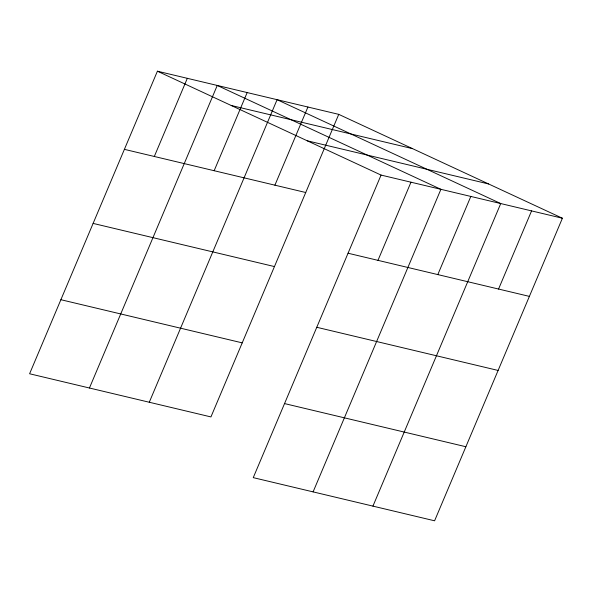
<?xml version="1.0" encoding="UTF-8"?>
<svg xmlns="http://www.w3.org/2000/svg" width="592" height="592" viewBox="0 0 592 592"><rect width="100%" height="100%" fill="white"/><g stroke="black" fill="none" stroke-linecap="round" stroke-linejoin="round"><path stroke-width="0.89" d="M338.742 114.36L157.405 71.203L29.6 373.767L210.937 416.923L338.742 114.36L562.4 218.233L434.595 520.797L253.258 477.64L381.063 175.077L562.4 218.233M154.312 156.473L187.324 78.322M89.444 388.004L217.249 85.448L440.907 189.322L313.101 491.878M214.156 170.718L247.167 92.567M149.28 402.249L277.086 99.685L500.743 203.559L372.938 506.123M274.903 185.178L307.914 107.026M377.97 260.347L410.981 182.195M437.814 274.592L470.825 196.44M498.56 289.051L531.572 210.9M231.213 105.48L412.55 148.644M307.255 140.8L488.592 183.957M124.394 149.354L305.731 192.511M348.052 253.228L529.389 296.385M93.114 223.406L274.451 266.57M316.772 327.28L498.109 370.444M60.88 299.707L242.217 342.864M284.537 403.581L465.874 446.738M157.405 71.203L381.063 175.077"/></g></svg>
